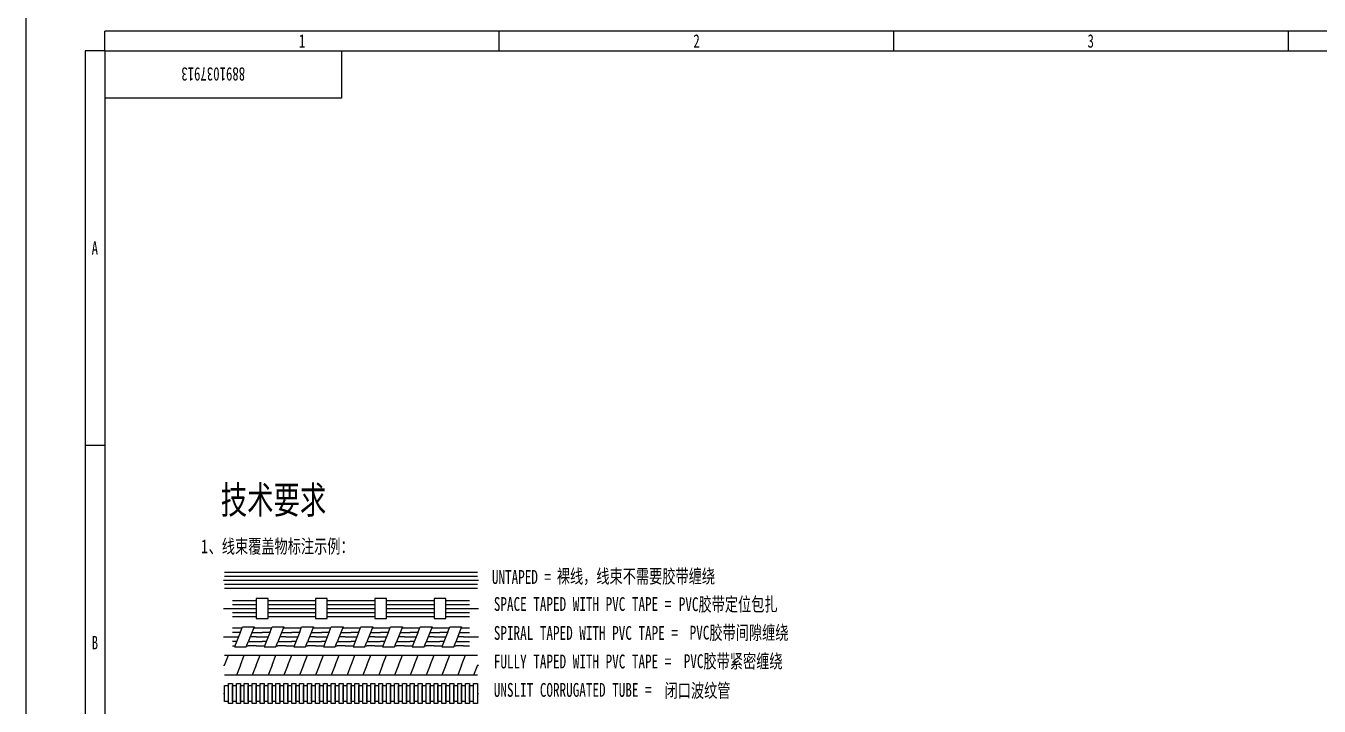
# Model space of a CAD drawing. Header units: inches. Extents: x 47316 to 59086, y 3141 to 11743.
# Drawn here: x 50247.9 to 50575.7, y 8887.4 to 9059.8 of the extents above; entities that cross this region are included whole.
import ezdxf

# ---------------------------------------------------------------- set-up
doc = ezdxf.new("R2010")
doc.units = ezdxf.units.IN
doc.header["$MEASUREMENT"] = 0
doc.layers.add('Drawing Frame', color=7, linetype='Continuous')
doc.styles.add('MtX_FangSong_GB2312', font='')
doc.styles.add('MtX_SimSun', font='')
doc.styles.get("Standard").update_dxf_attribs({"font": ''})
doc.styles.add('仿宋GB2312', font='仿宋_GB2312.ttf', dxfattribs={"height": 3.5})
doc.styles.get('MtX_FangSong_GB2312').set_extended_font_data('FangSong_GB2312')
doc.styles.get('MtX_SimSun').set_extended_font_data('SimSun')
doc.styles.get('Standard').set_extended_font_data('SimSun')

msp = doc.modelspace()

# ---------------------------------------------------------------- linework, layer by layer
at = {"color": 0, "lineweight": -2}
for p, q in [((50247.93, 9073.45), (50247.93, 8232.45)), ((50267.93, 9053.45), (50267.93, 9058.45)), ((56067.93, 9058.45), (50267.93, 9058.45)), ((50367.93, 9053.45), (50367.93, 9058.45)), ((50467.93, 9053.45), (50467.93, 9058.45)), ((50567.93, 9053.45), (50567.93, 9058.45)), ((50267.93, 9053.45), (50262.93, 9053.45)), ((50262.93, 9053.45), (50262.93, 8800.62)), ((50267.93, 9053.45), (50267.93, 9041.45)), ((50267.93, 9053.45), (56171.93, 9053.45)), ((50267.93, 9053.45), (50267.93, 8252.45)), ((50327.93, 9053.45), (50327.93, 9041.45)), ((50327.93, 9041.45), (50267.93, 9041.45)), ((50267.93, 8953.45), (50262.93, 8953.45)), ((50298.3, 8921.28), (50300.3, 8921.28)), ((50298.3, 8920.28), (50300.3, 8920.28)), ((50300.3, 8921.28), (50302.3, 8921.28)), ((50300.3, 8920.28), (50302.3, 8920.28)), ((50302.3, 8921.28), (50304.3, 8921.28)), ((50302.3, 8920.28), (50304.3, 8920.28)), ((50304.3, 8921.28), (50306.3, 8921.28)), ((50304.3, 8920.28), (50306.3, 8920.28)), ((50306.3, 8921.28), (50308.31, 8921.28)), ((50306.3, 8920.28), (50308.31, 8920.28)), ((50308.31, 8921.28), (50310.32, 8921.28)), ((50308.31, 8920.28), (50310.32, 8920.28)), ((50310.32, 8921.28), (50312.32, 8921.28)), ((50310.32, 8920.28), (50312.32, 8920.28)), ((50312.32, 8921.28), (50314.32, 8921.28)), ((50312.32, 8920.28), (50314.32, 8920.28)), ((50314.32, 8921.28), (50316.32, 8921.28)), ((50314.32, 8920.28), (50316.32, 8920.28)), ((50316.32, 8921.28), (50318.32, 8921.28)), ((50316.32, 8920.28), (50318.32, 8920.28)), ((50318.32, 8921.28), (50320.33, 8921.28)), ((50318.32, 8920.28), (50320.33, 8920.28)), ((50320.33, 8921.28), (50322.33, 8921.28)), ((50320.33, 8920.28), (50322.33, 8920.28)), ((50322.33, 8921.28), (50324.34, 8921.28)), ((50322.33, 8920.28), (50324.34, 8920.28)), ((50324.34, 8921.28), (50326.34, 8921.28)), ((50324.34, 8920.28), (50326.34, 8920.28)), ((50326.34, 8921.28), (50328.34, 8921.28)), ((50326.34, 8920.28), (50328.34, 8920.28)), ((50328.34, 8921.28), (50330.35, 8921.28)), ((50328.34, 8920.28), (50330.35, 8920.28)), ((50330.35, 8921.28), (50332.35, 8921.28)), ((50330.35, 8920.28), (50332.35, 8920.28)), ((50332.35, 8921.28), (50334.35, 8921.28)), ((50332.35, 8920.28), (50334.35, 8920.28)), ((50334.35, 8921.28), (50336.36, 8921.28)), ((50334.35, 8920.28), (50336.36, 8920.28)), ((50336.36, 8921.28), (50338.36, 8921.28)), ((50336.36, 8920.28), (50338.36, 8920.28)), ((50338.36, 8921.28), (50340.36, 8921.28)), ((50338.36, 8920.28), (50340.36, 8920.28)), ((50340.36, 8921.28), (50342.37, 8921.28)), ((50340.36, 8920.28), (50342.37, 8920.28)), ((50342.37, 8921.28), (50344.37, 8921.28)), ((50342.37, 8920.28), (50344.37, 8920.28)), ((50344.37, 8921.28), (50346.37, 8921.28)), ((50344.37, 8920.28), (50346.37, 8920.28)), ((50346.37, 8921.28), (50348.38, 8921.28)), ((50346.37, 8920.28), (50348.38, 8920.28)), ((50348.38, 8921.28), (50350.38, 8921.28)), ((50348.38, 8920.28), (50350.38, 8920.28)), ((50350.38, 8921.28), (50352.39, 8921.28)), ((50350.38, 8920.28), (50352.39, 8920.28)), ((50352.39, 8921.28), (50354.39, 8921.28)), ((50352.39, 8920.28), (50354.39, 8920.28)), ((50354.39, 8921.28), (50356.39, 8921.28)), ((50354.39, 8920.28), (50356.39, 8920.28)), ((50356.39, 8921.28), (50358.39, 8921.28)), ((50356.39, 8920.28), (50358.39, 8920.28)), ((50358.39, 8921.28), (50360.4, 8921.28)), ((50358.39, 8920.28), (50360.4, 8920.28)), ((50360.4, 8921.28), (50362.4, 8921.28)), ((50360.4, 8920.28), (50362.4, 8920.28)), ((50298.05, 8919.28), (50298.3, 8919.28)), ((50298.3, 8919.28), (50300.3, 8919.28)), ((50298.3, 8918.28), (50300.3, 8918.28)), ((50298.3, 8917.28), (50300.3, 8917.28)), ((50300.3, 8919.28), (50302.3, 8919.28)), ((50300.3, 8918.28), (50302.3, 8918.28)), ((50300.3, 8917.28), (50302.3, 8917.28)), ((50302.3, 8919.28), (50304.3, 8919.28)), ((50302.3, 8918.28), (50304.3, 8918.28)), ((50302.3, 8917.28), (50304.3, 8917.28)), ((50304.3, 8919.28), (50306.3, 8919.28)), ((50304.3, 8918.28), (50306.3, 8918.28)), ((50304.3, 8917.28), (50306.3, 8917.28)), ((50306.3, 8919.28), (50308.31, 8919.28)), ((50306.3, 8918.28), (50308.31, 8918.28)), ((50306.3, 8917.28), (50308.31, 8917.28)), ((50308.31, 8919.28), (50310.32, 8919.28)), ((50308.31, 8918.28), (50310.32, 8918.28)), ((50308.31, 8917.28), (50310.32, 8917.28)), ((50310.32, 8919.28), (50312.32, 8919.28)), ((50310.32, 8918.28), (50312.32, 8918.28)), ((50310.32, 8917.28), (50312.32, 8917.28)), ((50312.32, 8919.28), (50314.32, 8919.28)), ((50312.32, 8918.28), (50314.32, 8918.28)), ((50312.32, 8917.28), (50314.32, 8917.28)), ((50314.32, 8919.28), (50316.32, 8919.28)), ((50314.32, 8918.28), (50316.32, 8918.28)), ((50314.32, 8917.28), (50316.32, 8917.28)), ((50316.32, 8919.28), (50318.32, 8919.28)), ((50316.32, 8918.28), (50318.32, 8918.28)), ((50316.32, 8917.28), (50318.32, 8917.28)), ((50318.32, 8919.28), (50320.33, 8919.28)), ((50318.32, 8918.28), (50320.33, 8918.28)), ((50318.32, 8917.28), (50320.33, 8917.28)), ((50320.33, 8919.28), (50322.33, 8919.28)), ((50320.33, 8918.28), (50322.33, 8918.28)), ((50320.33, 8917.28), (50322.33, 8917.28)), ((50322.33, 8919.28), (50324.34, 8919.28)), ((50322.33, 8918.28), (50324.34, 8918.28)), ((50322.33, 8917.28), (50324.34, 8917.28)), ((50324.34, 8919.28), (50326.34, 8919.28)), ((50324.34, 8918.28), (50326.34, 8918.28)), ((50324.34, 8917.28), (50326.34, 8917.28)), ((50326.34, 8919.28), (50328.34, 8919.28)), ((50326.34, 8918.28), (50328.34, 8918.28)), ((50326.34, 8917.28), (50328.34, 8917.28)), ((50328.34, 8919.28), (50330.35, 8919.28)), ((50328.34, 8918.28), (50330.35, 8918.28)), ((50328.34, 8917.28), (50330.35, 8917.28)), ((50330.35, 8919.28), (50332.35, 8919.28)), ((50330.35, 8918.28), (50332.35, 8918.28)), ((50330.35, 8917.28), (50332.35, 8917.28)), ((50332.35, 8919.28), (50334.35, 8919.28)), ((50332.35, 8918.28), (50334.35, 8918.28)), ((50332.35, 8917.28), (50334.35, 8917.28)), ((50334.35, 8919.28), (50336.36, 8919.28)), ((50334.35, 8918.28), (50336.36, 8918.28)), ((50334.35, 8917.28), (50336.36, 8917.28)), ((50336.36, 8919.28), (50338.36, 8919.28)), ((50336.36, 8918.28), (50338.36, 8918.28)), ((50336.36, 8917.28), (50338.36, 8917.28)), ((50338.36, 8919.28), (50340.36, 8919.28)), ((50338.36, 8918.28), (50340.36, 8918.28)), ((50338.36, 8917.28), (50340.36, 8917.28)), ((50340.36, 8919.28), (50342.37, 8919.28)), ((50340.36, 8918.28), (50342.37, 8918.28)), ((50340.36, 8917.28), (50342.37, 8917.28)), ((50342.37, 8919.28), (50344.37, 8919.28)), ((50342.37, 8918.28), (50344.37, 8918.28)), ((50342.37, 8917.28), (50344.37, 8917.28)), ((50344.37, 8919.28), (50346.37, 8919.28)), ((50344.37, 8918.28), (50346.37, 8918.28)), ((50344.37, 8917.28), (50346.37, 8917.28)), ((50346.37, 8919.28), (50348.38, 8919.28)), ((50346.37, 8918.28), (50348.38, 8918.28)), ((50346.37, 8917.28), (50348.38, 8917.28)), ((50348.38, 8919.28), (50350.38, 8919.28)), ((50348.38, 8918.28), (50350.38, 8918.28)), ((50348.38, 8917.28), (50350.38, 8917.28)), ((50350.38, 8919.28), (50352.39, 8919.28)), ((50350.38, 8918.28), (50352.39, 8918.28)), ((50350.38, 8917.28), (50352.39, 8917.28)), ((50352.39, 8919.28), (50354.39, 8919.28)), ((50352.39, 8918.28), (50354.39, 8918.28)), ((50352.39, 8917.28), (50354.39, 8917.28)), ((50354.39, 8919.28), (50356.39, 8919.28)), ((50354.39, 8918.28), (50356.39, 8918.28)), ((50354.39, 8917.28), (50356.39, 8917.28)), ((50356.39, 8919.28), (50358.39, 8919.28)), ((50356.39, 8918.28), (50358.39, 8918.28)), ((50356.39, 8917.28), (50358.39, 8917.28)), ((50358.39, 8919.28), (50360.4, 8919.28)), ((50358.39, 8918.28), (50360.4, 8918.28)), ((50358.39, 8917.28), (50360.4, 8917.28)), ((50360.4, 8919.28), (50362.4, 8919.28)), ((50360.4, 8918.28), (50362.4, 8918.28)), ((50360.4, 8917.28), (50362.4, 8917.28)), ((50362.4, 8919.28), (50362.64, 8919.28)), ((50300.3, 8914.1), (50302.31, 8914.1)), ((50300.3, 8913.1), (50302.31, 8913.1)), ((50302.31, 8914.1), (50304.31, 8914.1)), ((50302.31, 8913.1), (50304.31, 8913.1)), ((50304.31, 8914.1), (50306.31, 8914.1)), ((50304.31, 8913.1), (50306.31, 8913.1)), ((50307.81, 8914.61), (50306.31, 8914.61)), ((50306.31, 8914.61), (50306.31, 8909.59)), ((50309.31, 8914.61), (50307.81, 8914.61)), ((50309.31, 8909.59), (50309.31, 8914.61)), ((50309.31, 8914.1), (50311.32, 8914.1)), ((50309.31, 8913.1), (50311.32, 8913.1)), ((50311.32, 8914.1), (50313.32, 8914.1)), ((50311.32, 8913.1), (50313.32, 8913.1)), ((50313.32, 8914.1), (50315.32, 8914.1)), ((50313.32, 8913.1), (50315.32, 8913.1)), ((50315.32, 8914.1), (50317.33, 8914.1)), ((50315.32, 8913.1), (50317.33, 8913.1)), ((50317.33, 8914.1), (50319.33, 8914.1)), ((50317.33, 8913.1), (50319.33, 8913.1)), ((50319.33, 8914.1), (50321.33, 8914.1)), ((50319.33, 8913.1), (50321.33, 8913.1)), ((50322.84, 8914.61), (50321.33, 8914.61)), ((50321.33, 8914.61), (50321.33, 8909.59)), ((50324.34, 8914.61), (50322.84, 8914.61)), ((50324.34, 8909.59), (50324.34, 8914.61)), ((50324.34, 8914.1), (50326.34, 8914.1)), ((50324.34, 8913.1), (50326.34, 8913.1)), ((50326.34, 8914.1), (50328.34, 8914.1)), ((50326.34, 8913.1), (50328.34, 8913.1)), ((50328.34, 8914.1), (50330.35, 8914.1)), ((50328.34, 8913.1), (50330.35, 8913.1)), ((50330.35, 8914.1), (50332.35, 8914.1)), ((50330.35, 8913.1), (50332.35, 8913.1)), ((50332.35, 8914.1), (50334.35, 8914.1)), ((50332.35, 8913.1), (50334.35, 8913.1)), ((50334.35, 8914.1), (50336.36, 8914.1)), ((50334.35, 8913.1), (50336.36, 8913.1)), ((50337.86, 8914.61), (50336.36, 8914.61)), ((50336.36, 8914.61), (50336.36, 8909.59)), ((50339.36, 8914.61), (50337.86, 8914.61)), ((50339.36, 8909.59), (50339.36, 8914.61)), ((50339.36, 8914.1), (50341.36, 8914.1)), ((50339.36, 8913.1), (50341.36, 8913.1)), ((50341.36, 8914.1), (50343.36, 8914.1)), ((50341.36, 8913.1), (50343.36, 8913.1)), ((50343.36, 8914.1), (50345.37, 8914.1)), ((50343.36, 8913.1), (50345.37, 8913.1)), ((50345.37, 8914.1), (50347.37, 8914.1)), ((50345.37, 8913.1), (50347.37, 8913.1)), ((50347.37, 8914.1), (50349.38, 8914.1)), ((50347.37, 8913.1), (50349.38, 8913.1)), ((50349.38, 8914.1), (50351.38, 8914.1)), ((50349.38, 8913.1), (50351.38, 8913.1)), ((50352.88, 8914.61), (50351.38, 8914.61)), ((50351.38, 8914.61), (50351.38, 8909.59)), ((50354.38, 8914.61), (50352.88, 8914.61)), ((50354.38, 8909.59), (50354.38, 8914.61)), ((50354.38, 8914.1), (50356.38, 8914.1)), ((50354.38, 8913.1), (50356.38, 8913.1)), ((50356.38, 8914.1), (50358.39, 8914.1)), ((50356.38, 8913.1), (50358.39, 8913.1)), ((50358.39, 8914.1), (50360.4, 8914.1)), ((50358.39, 8913.1), (50360.4, 8913.1)), ((50298.05, 8912.1), (50300.3, 8912.1)), ((50300.3, 8912.1), (50302.31, 8912.1)), ((50300.3, 8911.1), (50302.31, 8911.1)), ((50300.3, 8910.1), (50302.31, 8910.1)), ((50302.31, 8912.1), (50304.31, 8912.1)), ((50302.31, 8911.1), (50304.31, 8911.1)), ((50302.31, 8910.1), (50304.31, 8910.1)), ((50304.31, 8912.1), (50306.31, 8912.1)), ((50304.31, 8911.1), (50306.31, 8911.1)), ((50304.31, 8910.1), (50306.31, 8910.1)), ((50309.31, 8912.1), (50311.32, 8912.1)), ((50309.31, 8911.1), (50311.32, 8911.1)), ((50309.31, 8910.1), (50311.32, 8910.1)), ((50311.32, 8912.1), (50313.32, 8912.1)), ((50311.32, 8911.1), (50313.32, 8911.1)), ((50311.32, 8910.1), (50313.32, 8910.1)), ((50313.32, 8912.1), (50315.32, 8912.1)), ((50313.32, 8911.1), (50315.32, 8911.1)), ((50313.32, 8910.1), (50315.32, 8910.1)), ((50315.32, 8912.1), (50317.33, 8912.1)), ((50315.32, 8911.1), (50317.33, 8911.1)), ((50315.32, 8910.1), (50317.33, 8910.1)), ((50317.33, 8912.1), (50319.33, 8912.1)), ((50317.33, 8911.1), (50319.33, 8911.1)), ((50317.33, 8910.1), (50319.33, 8910.1)), ((50319.33, 8912.1), (50321.33, 8912.1)), ((50319.33, 8911.1), (50321.33, 8911.1)), ((50319.33, 8910.1), (50321.33, 8910.1)), ((50324.34, 8912.1), (50326.34, 8912.1)), ((50324.34, 8911.1), (50326.34, 8911.1)), ((50324.34, 8910.1), (50326.34, 8910.1)), ((50326.34, 8912.1), (50328.34, 8912.1)), ((50326.34, 8911.1), (50328.34, 8911.1)), ((50326.34, 8910.1), (50328.34, 8910.1)), ((50328.34, 8912.1), (50330.35, 8912.1)), ((50328.34, 8911.1), (50330.35, 8911.1)), ((50328.34, 8910.1), (50330.35, 8910.1)), ((50330.35, 8912.1), (50332.35, 8912.1)), ((50330.35, 8911.1), (50332.35, 8911.1)), ((50330.35, 8910.1), (50332.35, 8910.1)), ((50332.35, 8912.1), (50334.35, 8912.1)), ((50332.35, 8911.1), (50334.35, 8911.1)), ((50332.35, 8910.1), (50334.35, 8910.1)), ((50334.35, 8912.1), (50336.36, 8912.1)), ((50334.35, 8911.1), (50336.36, 8911.1)), ((50334.35, 8910.1), (50336.36, 8910.1)), ((50339.36, 8912.1), (50341.36, 8912.1)), ((50339.36, 8911.1), (50341.36, 8911.1)), ((50339.36, 8910.1), (50341.36, 8910.1)), ((50341.36, 8912.1), (50343.36, 8912.1)), ((50341.36, 8911.1), (50343.36, 8911.1)), ((50341.36, 8910.1), (50343.36, 8910.1)), ((50343.36, 8912.1), (50345.37, 8912.1)), ((50343.36, 8911.1), (50345.37, 8911.1)), ((50343.36, 8910.1), (50345.37, 8910.1)), ((50345.37, 8912.1), (50347.37, 8912.1)), ((50345.37, 8911.1), (50347.37, 8911.1)), ((50345.37, 8910.1), (50347.37, 8910.1)), ((50347.37, 8912.1), (50349.38, 8912.1)), ((50347.37, 8911.1), (50349.38, 8911.1)), ((50347.37, 8910.1), (50349.38, 8910.1)), ((50349.38, 8912.1), (50351.38, 8912.1)), ((50349.38, 8911.1), (50351.38, 8911.1)), ((50349.38, 8910.1), (50351.38, 8910.1)), ((50354.38, 8912.1), (50356.38, 8912.1)), ((50354.38, 8911.1), (50356.38, 8911.1)), ((50354.38, 8910.1), (50356.38, 8910.1)), ((50356.38, 8912.1), (50358.39, 8912.1)), ((50356.38, 8911.1), (50358.39, 8911.1)), ((50356.38, 8910.1), (50358.39, 8910.1)), ((50358.39, 8912.1), (50360.4, 8912.1)), ((50358.39, 8911.1), (50360.4, 8911.1)), ((50358.39, 8910.1), (50360.4, 8910.1)), ((50360.4, 8912.1), (50362.64, 8912.1)), ((50300.3, 8907.18), (50302.3, 8907.18)), ((50302.3, 8906.18), (50302.8, 8907.43)), ((50302.3, 8907.18), (50302.71, 8907.18)), ((50302.8, 8907.43), (50304.31, 8907.43)), ((50304.31, 8907.43), (50305.81, 8907.43)), ((50305.81, 8907.43), (50304.31, 8903.68)), ((50305.71, 8907.18), (50306.31, 8907.18)), ((50306.31, 8909.59), (50307.81, 8909.59)), ((50306.31, 8907.18), (50307.81, 8907.18)), ((50307.81, 8909.59), (50309.31, 8909.59)), ((50307.81, 8907.18), (50309.82, 8907.18)), ((50309.82, 8906.18), (50310.32, 8907.43)), ((50309.82, 8907.18), (50310.22, 8907.18)), ((50310.32, 8907.43), (50311.82, 8907.43)), ((50311.82, 8907.43), (50313.32, 8907.43)), ((50313.32, 8907.43), (50311.82, 8903.68)), ((50313.22, 8907.18), (50313.82, 8907.18)), ((50313.82, 8907.18), (50315.32, 8907.18)), ((50315.32, 8907.18), (50317.33, 8907.18)), ((50317.33, 8906.18), (50317.83, 8907.43)), ((50317.33, 8907.18), (50317.73, 8907.18)), ((50317.83, 8907.43), (50319.33, 8907.43)), ((50319.33, 8907.43), (50320.83, 8907.43)), ((50320.83, 8907.43), (50319.33, 8903.68)), ((50320.73, 8907.18), (50321.33, 8907.18)), ((50321.33, 8909.59), (50322.84, 8909.59)), ((50321.33, 8907.18), (50322.83, 8907.18)), ((50322.84, 8909.59), (50324.34, 8909.59)), ((50322.84, 8907.18), (50324.84, 8907.18)), ((50324.84, 8906.18), (50325.34, 8907.43)), ((50324.84, 8907.18), (50325.24, 8907.18)), ((50325.34, 8907.43), (50326.84, 8907.43)), ((50326.84, 8907.43), (50328.34, 8907.43)), ((50328.34, 8907.43), (50326.84, 8903.68)), ((50328.24, 8907.18), (50328.84, 8907.18)), ((50328.84, 8907.18), (50330.35, 8907.18)), ((50330.35, 8907.18), (50332.35, 8907.18)), ((50332.35, 8906.18), (50332.85, 8907.43)), ((50332.35, 8907.18), (50332.75, 8907.18)), ((50332.85, 8907.43), (50334.35, 8907.43)), ((50334.35, 8907.43), (50335.85, 8907.43)), ((50335.85, 8907.43), (50334.35, 8903.68)), ((50335.75, 8907.18), (50336.36, 8907.18)), ((50336.36, 8909.59), (50337.86, 8909.59)), ((50336.36, 8907.18), (50337.86, 8907.18)), ((50337.86, 8909.59), (50339.36, 8909.59)), ((50337.86, 8907.18), (50339.86, 8907.18)), ((50339.86, 8906.18), (50340.36, 8907.43)), ((50339.86, 8907.18), (50340.26, 8907.18)), ((50340.36, 8907.43), (50341.87, 8907.43)), ((50341.87, 8907.43), (50343.37, 8907.43)), ((50343.37, 8907.43), (50341.87, 8903.68)), ((50343.26, 8907.18), (50343.87, 8907.18)), ((50343.87, 8907.18), (50345.37, 8907.18)), ((50345.37, 8907.18), (50347.37, 8907.18)), ((50347.37, 8906.18), (50347.87, 8907.43)), ((50347.37, 8907.18), (50347.77, 8907.18)), ((50347.87, 8907.43), (50349.38, 8907.43)), ((50349.38, 8907.43), (50350.88, 8907.43)), ((50350.88, 8907.43), (50349.38, 8903.68)), ((50350.77, 8907.18), (50351.38, 8907.18)), ((50351.38, 8909.59), (50352.88, 8909.59)), ((50351.38, 8907.18), (50352.88, 8907.18)), ((50352.88, 8909.59), (50354.38, 8909.59)), ((50352.88, 8907.18), (50354.89, 8907.18)), ((50354.89, 8906.18), (50355.38, 8907.43)), ((50354.89, 8907.18), (50355.28, 8907.18)), ((50355.38, 8907.43), (50356.89, 8907.43)), ((50356.89, 8907.43), (50358.39, 8907.43)), ((50358.39, 8907.43), (50356.89, 8903.68)), ((50358.3, 8907.18), (50358.89, 8907.18)), ((50358.89, 8907.18), (50360.4, 8907.18)), ((50298.05, 8904.92), (50300.3, 8904.92)), ((50302.25, 8906.07), (50300.3, 8906.07)), ((50300.3, 8904.92), (50301.8, 8904.92)), ((50301.35, 8903.77), (50300.3, 8903.77)), ((50302.3, 8906.18), (50300.8, 8902.43)), ((50303.8, 8902.43), (50304.31, 8903.68)), ((50304.36, 8903.77), (50306.31, 8903.77)), ((50306.31, 8904.92), (50304.81, 8904.92)), ((50305.26, 8906.07), (50306.31, 8906.07)), ((50306.31, 8906.07), (50307.81, 8906.07)), ((50306.31, 8904.92), (50307.81, 8904.92)), ((50306.31, 8903.77), (50307.81, 8903.77)), ((50309.76, 8906.07), (50307.81, 8906.07)), ((50307.81, 8904.92), (50309.31, 8904.92)), ((50308.86, 8903.77), (50307.81, 8903.77)), ((50309.82, 8906.18), (50308.31, 8902.43)), ((50311.32, 8902.43), (50311.82, 8903.68)), ((50311.87, 8903.77), (50313.82, 8903.77)), ((50313.82, 8904.92), (50312.32, 8904.92)), ((50312.77, 8906.07), (50313.82, 8906.07)), ((50313.82, 8906.07), (50315.32, 8906.07)), ((50313.82, 8904.92), (50315.32, 8904.92)), ((50313.82, 8903.77), (50315.32, 8903.77)), ((50317.28, 8906.07), (50315.32, 8906.07)), ((50315.32, 8904.92), (50316.83, 8904.92)), ((50316.38, 8903.77), (50315.32, 8903.77)), ((50317.33, 8906.18), (50315.82, 8902.43)), ((50318.83, 8902.43), (50319.33, 8903.68)), ((50319.38, 8903.77), (50321.33, 8903.77)), ((50321.33, 8904.92), (50319.83, 8904.92)), ((50320.28, 8906.07), (50321.33, 8906.07)), ((50321.33, 8906.07), (50322.83, 8906.07)), ((50321.33, 8904.92), (50322.83, 8904.92)), ((50321.33, 8903.77), (50322.83, 8903.77)), ((50322.83, 8904.92), (50322.84, 8904.92)), ((50324.79, 8906.07), (50322.84, 8906.07)), ((50322.84, 8904.92), (50324.34, 8904.92)), ((50323.89, 8903.77), (50322.84, 8903.77)), ((50324.84, 8906.18), (50323.34, 8902.43)), ((50326.34, 8902.43), (50326.84, 8903.68)), ((50326.89, 8903.77), (50328.84, 8903.77)), ((50328.84, 8904.92), (50327.34, 8904.92)), ((50327.79, 8906.07), (50328.84, 8906.07)), ((50328.84, 8906.07), (50330.35, 8906.07)), ((50328.84, 8904.92), (50330.35, 8904.92)), ((50328.84, 8903.77), (50330.35, 8903.77)), ((50332.3, 8906.07), (50330.35, 8906.07)), ((50330.35, 8904.92), (50331.85, 8904.92)), ((50331.4, 8903.77), (50330.35, 8903.77)), ((50332.35, 8906.18), (50330.85, 8902.43)), ((50333.85, 8902.43), (50334.35, 8903.68)), ((50334.4, 8903.77), (50336.36, 8903.77)), ((50336.36, 8904.92), (50334.85, 8904.92)), ((50335.31, 8906.07), (50336.36, 8906.07)), ((50336.36, 8906.07), (50337.86, 8906.07)), ((50336.36, 8904.92), (50337.86, 8904.92)), ((50336.36, 8903.77), (50337.86, 8903.77)), ((50339.81, 8906.07), (50337.86, 8906.07)), ((50337.86, 8904.92), (50339.36, 8904.92)), ((50338.91, 8903.77), (50337.86, 8903.77)), ((50339.86, 8906.18), (50338.36, 8902.43)), ((50341.36, 8902.43), (50341.87, 8903.68)), ((50341.91, 8903.77), (50343.87, 8903.77)), ((50343.87, 8904.92), (50342.36, 8904.92)), ((50342.82, 8906.07), (50343.87, 8906.07)), ((50343.87, 8906.07), (50345.37, 8906.07)), ((50343.87, 8904.92), (50345.37, 8904.92)), ((50343.87, 8903.77), (50345.37, 8903.77)), ((50347.33, 8906.07), (50345.37, 8906.07)), ((50345.37, 8904.92), (50346.87, 8904.92)), ((50346.42, 8903.77), (50345.37, 8903.77)), ((50347.37, 8906.18), (50345.87, 8902.43)), ((50348.87, 8902.43), (50349.38, 8903.68)), ((50349.43, 8903.77), (50351.38, 8903.77)), ((50351.38, 8904.92), (50349.88, 8904.92)), ((50350.33, 8906.07), (50351.38, 8906.07)), ((50351.38, 8906.07), (50352.88, 8906.07)), ((50351.38, 8904.92), (50352.88, 8904.92)), ((50351.38, 8903.77), (50352.88, 8903.77)), ((50354.84, 8906.07), (50352.88, 8906.07)), ((50352.88, 8904.92), (50354.38, 8904.92)), ((50353.93, 8903.77), (50352.88, 8903.77)), ((50354.89, 8906.18), (50353.38, 8902.43)), ((50356.39, 8902.43), (50356.89, 8903.68)), ((50356.94, 8903.77), (50358.89, 8903.77)), ((50358.89, 8904.92), (50357.39, 8904.92)), ((50357.84, 8906.07), (50358.89, 8906.07)), ((50358.89, 8906.07), (50360.4, 8906.07)), ((50358.89, 8904.92), (50360.4, 8904.92)), ((50358.89, 8903.77), (50360.4, 8903.77)), ((50360.4, 8904.92), (50362.64, 8904.92)), ((50298.3, 8897.75), (50299.3, 8900.25)), ((50298.3, 8900.25), (50300.3, 8900.25)), ((50300.3, 8902.68), (50300.9, 8902.68)), ((50300.3, 8900.25), (50302.3, 8900.25)), ((50300.8, 8902.43), (50302.3, 8902.43)), ((50302.3, 8902.43), (50303.8, 8902.43)), ((50302.3, 8897.75), (50303.3, 8900.25)), ((50302.3, 8900.25), (50304.3, 8900.25)), ((50303.9, 8902.68), (50304.31, 8902.68)), ((50304.3, 8900.25), (50306.3, 8900.25)), ((50306.31, 8902.68), (50304.31, 8902.68)), ((50306.3, 8897.75), (50307.3, 8900.25)), ((50306.3, 8900.25), (50308.31, 8900.25)), ((50306.31, 8902.68), (50307.81, 8902.68)), ((50307.81, 8902.68), (50308.41, 8902.68)), ((50308.31, 8902.43), (50309.82, 8902.43)), ((50308.31, 8900.25), (50310.32, 8900.25)), ((50309.82, 8902.43), (50311.32, 8902.43)), ((50310.32, 8897.75), (50311.32, 8900.25)), ((50310.32, 8900.25), (50312.32, 8900.25)), ((50311.41, 8902.68), (50311.82, 8902.68)), ((50313.82, 8902.68), (50311.82, 8902.68)), ((50312.32, 8900.25), (50314.32, 8900.25)), ((50313.82, 8902.68), (50315.32, 8902.68)), ((50314.32, 8897.75), (50315.32, 8900.25)), ((50314.32, 8900.25), (50316.32, 8900.25)), ((50315.32, 8902.68), (50315.92, 8902.68)), ((50315.82, 8902.43), (50317.33, 8902.43)), ((50316.32, 8900.25), (50318.32, 8900.25)), ((50317.33, 8902.43), (50318.83, 8902.43)), ((50318.32, 8897.75), (50319.33, 8900.25)), ((50318.32, 8900.25), (50320.33, 8900.25)), ((50318.93, 8902.68), (50319.33, 8902.68)), ((50321.33, 8902.68), (50319.33, 8902.68)), ((50320.33, 8900.25), (50322.33, 8900.25)), ((50321.33, 8902.68), (50322.83, 8902.68)), ((50322.33, 8897.75), (50323.34, 8900.25)), ((50322.33, 8900.25), (50324.34, 8900.25)), ((50322.84, 8902.68), (50323.43, 8902.68)), ((50323.34, 8902.43), (50324.84, 8902.43)), ((50324.34, 8900.25), (50326.34, 8900.25)), ((50324.84, 8902.43), (50326.34, 8902.43)), ((50326.34, 8897.75), (50327.34, 8900.25)), ((50326.34, 8900.25), (50328.34, 8900.25)), ((50326.44, 8902.68), (50326.84, 8902.68)), ((50328.84, 8902.68), (50326.84, 8902.68)), ((50328.34, 8900.25), (50330.34, 8900.25)), ((50328.84, 8902.68), (50330.35, 8902.68)), ((50330.35, 8902.68), (50330.95, 8902.68)), ((50330.35, 8897.75), (50331.35, 8900.25)), ((50330.35, 8900.25), (50332.35, 8900.25)), ((50330.85, 8902.43), (50332.35, 8902.43)), ((50332.35, 8902.43), (50333.85, 8902.43)), ((50332.35, 8900.25), (50334.35, 8900.25)), ((50333.95, 8902.68), (50334.35, 8902.68)), ((50336.36, 8902.68), (50334.35, 8902.68)), ((50334.35, 8897.75), (50335.36, 8900.25)), ((50334.35, 8900.25), (50336.36, 8900.25)), ((50336.36, 8902.68), (50337.86, 8902.68)), ((50336.36, 8900.25), (50338.36, 8900.25)), ((50337.86, 8902.68), (50338.46, 8902.68)), ((50338.36, 8902.43), (50339.86, 8902.43)), ((50338.36, 8897.75), (50339.36, 8900.25)), ((50338.36, 8900.25), (50340.36, 8900.25)), ((50339.86, 8902.43), (50341.36, 8902.43)), ((50340.36, 8900.25), (50342.37, 8900.25)), ((50341.46, 8902.68), (50341.87, 8902.68)), ((50343.87, 8902.68), (50341.87, 8902.68)), ((50342.37, 8897.75), (50343.37, 8900.25)), ((50342.37, 8900.25), (50344.37, 8900.25)), ((50343.87, 8902.68), (50345.37, 8902.68)), ((50344.37, 8900.25), (50346.37, 8900.25)), ((50345.37, 8902.68), (50345.97, 8902.68)), ((50345.87, 8902.43), (50347.37, 8902.43)), ((50346.37, 8897.75), (50347.37, 8900.25)), ((50346.37, 8900.25), (50348.38, 8900.25)), ((50347.37, 8902.43), (50348.87, 8902.43)), ((50348.38, 8900.25), (50350.38, 8900.25)), ((50348.98, 8902.68), (50349.38, 8902.68)), ((50351.38, 8902.68), (50349.38, 8902.68)), ((50350.38, 8897.75), (50351.38, 8900.25)), ((50350.38, 8900.25), (50352.39, 8900.25)), ((50351.38, 8902.68), (50352.88, 8902.68)), ((50352.39, 8900.25), (50354.39, 8900.25)), ((50352.88, 8902.68), (50353.48, 8902.68)), ((50353.38, 8902.43), (50354.89, 8902.43)), ((50354.39, 8897.75), (50355.39, 8900.25)), ((50354.39, 8900.25), (50356.39, 8900.25)), ((50354.89, 8902.43), (50356.39, 8902.43)), ((50356.39, 8900.25), (50358.39, 8900.25)), ((50356.49, 8902.68), (50356.89, 8902.68)), ((50358.89, 8902.68), (50356.89, 8902.68)), ((50358.39, 8897.75), (50359.39, 8900.25)), ((50358.39, 8900.25), (50360.4, 8900.25)), ((50358.89, 8902.68), (50360.4, 8902.68)), ((50360.4, 8900.25), (50362.4, 8900.25)), ((50298.05, 8897.75), (50298.3, 8897.75)), ((50302.3, 8897.75), (50301.3, 8895.25)), ((50306.3, 8897.75), (50305.3, 8895.25)), ((50310.32, 8897.75), (50309.31, 8895.25)), ((50314.32, 8897.75), (50313.32, 8895.25)), ((50318.32, 8897.75), (50317.32, 8895.25)), ((50322.33, 8897.75), (50321.33, 8895.25)), ((50326.34, 8897.75), (50325.34, 8895.25)), ((50330.34, 8897.75), (50329.34, 8895.25)), ((50334.35, 8897.75), (50333.35, 8895.25)), ((50338.36, 8897.75), (50337.36, 8895.25)), ((50342.37, 8897.75), (50341.37, 8895.25)), ((50346.37, 8897.75), (50345.37, 8895.25)), ((50350.38, 8897.75), (50349.38, 8895.25)), ((50354.39, 8897.75), (50353.39, 8895.25)), ((50358.39, 8897.75), (50357.39, 8895.25)), ((50362.4, 8897.75), (50361.4, 8895.25)), ((50362.4, 8897.75), (50362.64, 8897.75)), ((50300.3, 8895.25), (50298.3, 8895.25)), ((50302.3, 8895.25), (50300.3, 8895.25)), ((50304.3, 8895.25), (50302.3, 8895.25)), ((50306.3, 8895.25), (50304.3, 8895.25)), ((50308.31, 8895.25), (50306.3, 8895.25)), ((50310.32, 8895.25), (50308.31, 8895.25)), ((50312.32, 8895.25), (50310.32, 8895.25)), ((50314.32, 8895.25), (50312.32, 8895.25)), ((50316.32, 8895.25), (50314.32, 8895.25)), ((50318.32, 8895.25), (50316.32, 8895.25)), ((50320.33, 8895.25), (50318.32, 8895.25)), ((50322.33, 8895.25), (50320.33, 8895.25)), ((50324.34, 8895.25), (50322.33, 8895.25)), ((50326.34, 8895.25), (50324.34, 8895.25)), ((50328.34, 8895.25), (50326.34, 8895.25)), ((50330.34, 8895.25), (50328.34, 8895.25)), ((50332.35, 8895.25), (50330.35, 8895.25)), ((50334.35, 8895.25), (50332.35, 8895.25)), ((50336.36, 8895.25), (50334.35, 8895.25)), ((50338.36, 8895.25), (50336.36, 8895.25)), ((50340.36, 8895.25), (50338.36, 8895.25)), ((50342.37, 8895.25), (50340.36, 8895.25)), ((50344.37, 8895.25), (50342.37, 8895.25)), ((50346.37, 8895.25), (50344.37, 8895.25)), ((50348.38, 8895.25), (50346.37, 8895.25)), ((50350.38, 8895.25), (50348.38, 8895.25)), ((50352.39, 8895.25), (50350.38, 8895.25)), ((50354.39, 8895.25), (50352.39, 8895.25)), ((50356.39, 8895.25), (50354.39, 8895.25)), ((50358.39, 8895.25), (50356.39, 8895.25)), ((50360.4, 8895.25), (50358.39, 8895.25)), ((50362.4, 8895.25), (50360.4, 8895.25)), ((50298.05, 8890.57), (50298.3, 8890.57)), ((50298.3, 8888.57), (50298.3, 8892.58)), ((50298.3, 8892.58), (50299.3, 8892.58)), ((50299.3, 8893.08), (50300.3, 8893.08)), ((50299.3, 8888.07), (50299.3, 8893.08)), ((50300.3, 8893.08), (50300.3, 8888.07)), ((50300.3, 8888.57), (50300.3, 8892.58)), ((50300.3, 8892.58), (50301.3, 8892.58)), ((50301.3, 8893.08), (50302.3, 8893.08)), ((50301.3, 8888.07), (50301.3, 8893.08)), ((50302.3, 8893.08), (50302.3, 8888.07)), ((50302.3, 8888.57), (50302.3, 8892.58)), ((50302.3, 8892.58), (50303.3, 8892.58)), ((50303.3, 8893.08), (50304.3, 8893.08)), ((50303.3, 8888.07), (50303.3, 8893.08)), ((50304.3, 8893.08), (50304.3, 8888.07)), ((50304.3, 8888.57), (50304.3, 8892.58)), ((50304.3, 8892.58), (50305.3, 8892.58)), ((50305.3, 8893.08), (50306.3, 8893.08)), ((50305.3, 8888.07), (50305.3, 8893.08)), ((50306.3, 8893.08), (50306.3, 8888.07)), ((50306.3, 8888.57), (50306.3, 8892.58)), ((50306.3, 8892.58), (50307.3, 8892.58)), ((50307.3, 8893.08), (50308.31, 8893.08)), ((50307.3, 8888.07), (50307.3, 8893.08)), ((50308.31, 8893.08), (50308.31, 8888.07)), ((50308.31, 8888.57), (50308.31, 8892.58)), ((50308.31, 8892.58), (50309.31, 8892.58)), ((50309.31, 8893.08), (50310.32, 8893.08)), ((50309.31, 8888.07), (50309.31, 8893.08)), ((50310.32, 8893.08), (50310.32, 8888.07)), ((50310.32, 8888.57), (50310.32, 8892.58)), ((50310.32, 8892.58), (50311.32, 8892.58)), ((50311.32, 8893.08), (50312.32, 8893.08)), ((50311.32, 8888.07), (50311.32, 8893.08)), ((50312.32, 8893.08), (50312.32, 8888.07)), ((50312.32, 8888.57), (50312.32, 8892.58)), ((50312.32, 8892.58), (50313.32, 8892.58)), ((50313.32, 8893.08), (50314.32, 8893.08)), ((50313.32, 8888.07), (50313.32, 8893.08)), ((50314.32, 8893.08), (50314.32, 8888.07)), ((50314.32, 8888.57), (50314.32, 8892.58)), ((50314.32, 8892.58), (50315.32, 8892.58)), ((50315.32, 8893.08), (50316.32, 8893.08)), ((50315.32, 8888.07), (50315.32, 8893.08)), ((50316.32, 8893.08), (50316.32, 8888.07)), ((50316.32, 8888.57), (50316.32, 8892.58)), ((50316.32, 8892.58), (50317.32, 8892.58)), ((50317.32, 8893.08), (50318.32, 8893.08)), ((50317.32, 8888.07), (50317.32, 8893.08)), ((50318.32, 8893.08), (50318.32, 8888.07)), ((50318.32, 8888.57), (50318.32, 8892.58)), ((50318.32, 8892.58), (50319.33, 8892.58)), ((50319.33, 8893.08), (50320.33, 8893.08)), ((50319.33, 8888.07), (50319.33, 8893.08)), ((50320.33, 8893.08), (50320.33, 8888.07)), ((50320.33, 8888.57), (50320.33, 8892.58)), ((50320.33, 8892.58), (50321.33, 8892.58)), ((50321.33, 8893.08), (50322.33, 8893.08)), ((50321.33, 8888.07), (50321.33, 8893.08)), ((50322.33, 8893.08), (50322.33, 8888.07)), ((50322.33, 8888.57), (50322.33, 8892.58)), ((50322.33, 8892.58), (50323.34, 8892.58)), ((50323.34, 8893.08), (50324.34, 8893.08)), ((50323.34, 8888.07), (50323.34, 8893.08)), ((50324.34, 8893.08), (50324.34, 8888.07)), ((50324.34, 8888.57), (50324.34, 8892.58)), ((50324.34, 8892.58), (50325.34, 8892.58)), ((50325.34, 8893.08), (50326.34, 8893.08)), ((50325.34, 8888.07), (50325.34, 8893.08)), ((50326.34, 8893.08), (50326.34, 8888.07)), ((50326.34, 8888.57), (50326.34, 8892.58)), ((50326.34, 8892.58), (50327.34, 8892.58)), ((50327.34, 8893.08), (50328.34, 8893.08)), ((50327.34, 8888.07), (50327.34, 8893.08)), ((50328.34, 8893.08), (50328.34, 8888.07)), ((50328.34, 8888.57), (50328.34, 8892.58)), ((50328.34, 8892.58), (50329.34, 8892.58)), ((50329.34, 8893.08), (50330.35, 8893.08)), ((50329.34, 8888.07), (50329.34, 8893.08)), ((50330.35, 8893.08), (50330.35, 8888.07)), ((50330.35, 8888.57), (50330.35, 8892.58)), ((50330.35, 8892.58), (50331.35, 8892.58)), ((50331.35, 8893.08), (50332.35, 8893.08)), ((50331.35, 8888.07), (50331.35, 8893.08)), ((50332.35, 8893.08), (50332.35, 8888.07)), ((50332.35, 8888.57), (50332.35, 8892.58)), ((50332.35, 8892.58), (50333.35, 8892.58)), ((50333.35, 8893.08), (50334.35, 8893.08)), ((50333.35, 8888.07), (50333.35, 8893.08)), ((50334.35, 8893.08), (50334.35, 8888.07)), ((50334.35, 8888.57), (50334.35, 8892.58)), ((50334.35, 8892.58), (50335.36, 8892.58)), ((50335.36, 8893.08), (50336.36, 8893.08)), ((50335.36, 8888.07), (50335.36, 8893.08)), ((50336.36, 8893.08), (50336.36, 8888.07)), ((50336.36, 8888.57), (50336.36, 8892.58)), ((50336.36, 8892.58), (50337.36, 8892.58)), ((50337.36, 8893.08), (50338.36, 8893.08)), ((50337.36, 8888.07), (50337.36, 8893.08)), ((50338.36, 8893.08), (50338.36, 8888.07)), ((50338.36, 8888.57), (50338.36, 8892.58)), ((50338.36, 8892.58), (50339.36, 8892.58)), ((50339.36, 8893.08), (50340.36, 8893.08)), ((50339.36, 8888.07), (50339.36, 8893.08)), ((50340.36, 8893.08), (50340.36, 8888.07)), ((50340.36, 8888.57), (50340.36, 8892.58)), ((50340.36, 8892.58), (50341.37, 8892.58)), ((50341.37, 8893.08), (50342.37, 8893.08)), ((50341.37, 8888.07), (50341.37, 8893.08)), ((50342.37, 8893.08), (50342.37, 8888.07)), ((50342.37, 8888.57), (50342.37, 8892.58)), ((50342.37, 8892.58), (50343.37, 8892.58)), ((50343.37, 8893.08), (50344.37, 8893.08)), ((50343.37, 8888.07), (50343.37, 8893.08)), ((50344.37, 8893.08), (50344.37, 8888.07)), ((50344.37, 8888.57), (50344.37, 8892.58)), ((50344.37, 8892.58), (50345.37, 8892.58)), ((50345.37, 8893.08), (50346.37, 8893.08)), ((50345.37, 8888.07), (50345.37, 8893.08)), ((50346.37, 8893.08), (50346.37, 8888.07)), ((50346.37, 8888.57), (50346.37, 8892.58)), ((50346.37, 8892.58), (50347.37, 8892.58)), ((50347.37, 8893.08), (50348.38, 8893.08)), ((50347.37, 8888.07), (50347.37, 8893.08)), ((50348.38, 8893.08), (50348.38, 8888.07)), ((50348.38, 8888.57), (50348.38, 8892.58)), ((50348.38, 8892.58), (50349.38, 8892.58)), ((50349.38, 8893.08), (50350.38, 8893.08)), ((50349.38, 8888.07), (50349.38, 8893.08)), ((50350.38, 8893.08), (50350.38, 8888.07)), ((50350.38, 8888.57), (50350.38, 8892.58)), ((50350.38, 8892.58), (50351.38, 8892.58)), ((50351.38, 8893.08), (50352.39, 8893.08)), ((50351.38, 8888.07), (50351.38, 8893.08)), ((50352.39, 8893.08), (50352.39, 8888.07)), ((50352.39, 8888.57), (50352.39, 8892.58)), ((50352.39, 8892.58), (50353.39, 8892.58)), ((50353.39, 8893.08), (50354.39, 8893.08)), ((50353.39, 8888.07), (50353.39, 8893.08)), ((50354.39, 8893.08), (50354.39, 8888.07)), ((50354.39, 8888.57), (50354.39, 8892.58)), ((50354.39, 8892.58), (50355.39, 8892.58)), ((50355.39, 8893.08), (50356.39, 8893.08)), ((50355.39, 8888.07), (50355.39, 8893.08)), ((50356.39, 8893.08), (50356.39, 8888.07)), ((50356.39, 8888.57), (50356.39, 8892.58)), ((50356.39, 8892.58), (50357.39, 8892.58)), ((50357.39, 8893.08), (50358.39, 8893.08)), ((50357.39, 8888.07), (50357.39, 8893.08)), ((50358.39, 8893.08), (50358.39, 8888.07)), ((50358.39, 8888.57), (50358.39, 8892.58)), ((50358.39, 8892.58), (50359.39, 8892.58)), ((50359.39, 8893.08), (50360.4, 8893.08)), ((50359.39, 8888.07), (50359.39, 8893.08)), ((50360.4, 8893.08), (50360.4, 8888.07)), ((50360.4, 8888.57), (50360.4, 8892.58)), ((50360.4, 8892.58), (50361.4, 8892.58)), ((50361.4, 8893.08), (50362.4, 8893.08)), ((50361.4, 8888.07), (50361.4, 8893.08)), ((50362.4, 8893.08), (50362.4, 8888.07)), ((50362.4, 8890.57), (50362.64, 8890.57)), ((50299.3, 8888.57), (50298.3, 8888.57)), ((50300.3, 8888.07), (50299.3, 8888.07)), ((50301.3, 8888.57), (50300.3, 8888.57)), ((50302.3, 8888.07), (50301.3, 8888.07)), ((50303.3, 8888.57), (50302.3, 8888.57)), ((50304.3, 8888.07), (50303.3, 8888.07)), ((50305.3, 8888.57), (50304.3, 8888.57)), ((50306.3, 8888.07), (50305.3, 8888.07)), ((50307.3, 8888.57), (50306.3, 8888.57)), ((50308.31, 8888.07), (50307.3, 8888.07)), ((50309.31, 8888.57), (50308.31, 8888.57)), ((50310.32, 8888.07), (50309.31, 8888.07)), ((50311.32, 8888.57), (50310.32, 8888.57)), ((50312.32, 8888.07), (50311.32, 8888.07)), ((50313.32, 8888.57), (50312.32, 8888.57)), ((50314.32, 8888.07), (50313.32, 8888.07)), ((50315.32, 8888.57), (50314.32, 8888.57)), ((50316.32, 8888.07), (50315.32, 8888.07)), ((50317.32, 8888.57), (50316.32, 8888.57)), ((50318.32, 8888.07), (50317.32, 8888.07)), ((50319.33, 8888.57), (50318.32, 8888.57)), ((50320.33, 8888.07), (50319.33, 8888.07)), ((50321.33, 8888.57), (50320.33, 8888.57)), ((50322.33, 8888.07), (50321.33, 8888.07)), ((50323.34, 8888.57), (50322.33, 8888.57)), ((50324.34, 8888.07), (50323.34, 8888.07)), ((50325.34, 8888.57), (50324.34, 8888.57)), ((50326.34, 8888.07), (50325.34, 8888.07)), ((50327.34, 8888.57), (50326.34, 8888.57)), ((50328.34, 8888.07), (50327.34, 8888.07)), ((50329.34, 8888.57), (50328.34, 8888.57)), ((50330.35, 8888.07), (50329.34, 8888.07)), ((50331.35, 8888.57), (50330.35, 8888.57)), ((50332.35, 8888.07), (50331.35, 8888.07)), ((50333.35, 8888.57), (50332.35, 8888.57)), ((50334.35, 8888.07), (50333.35, 8888.07)), ((50335.36, 8888.57), (50334.35, 8888.57)), ((50336.36, 8888.07), (50335.36, 8888.07)), ((50337.36, 8888.57), (50336.36, 8888.57)), ((50338.36, 8888.07), (50337.36, 8888.07)), ((50339.36, 8888.57), (50338.36, 8888.57)), ((50340.36, 8888.07), (50339.36, 8888.07)), ((50341.37, 8888.57), (50340.36, 8888.57)), ((50342.37, 8888.07), (50341.37, 8888.07)), ((50343.37, 8888.57), (50342.37, 8888.57)), ((50344.37, 8888.07), (50343.37, 8888.07)), ((50345.37, 8888.57), (50344.37, 8888.57)), ((50346.37, 8888.07), (50345.37, 8888.07)), ((50347.37, 8888.57), (50346.37, 8888.57)), ((50348.38, 8888.07), (50347.37, 8888.07)), ((50349.38, 8888.57), (50348.38, 8888.57)), ((50350.38, 8888.07), (50349.38, 8888.07)), ((50351.38, 8888.57), (50350.38, 8888.57)), ((50352.39, 8888.07), (50351.38, 8888.07)), ((50353.39, 8888.57), (50352.39, 8888.57)), ((50354.39, 8888.07), (50353.39, 8888.07)), ((50355.39, 8888.57), (50354.39, 8888.57)), ((50356.39, 8888.07), (50355.39, 8888.07)), ((50357.39, 8888.57), (50356.39, 8888.57)), ((50358.39, 8888.07), (50357.39, 8888.07)), ((50359.39, 8888.57), (50358.39, 8888.57)), ((50360.4, 8888.07), (50359.39, 8888.07)), ((50361.4, 8888.57), (50360.4, 8888.57)), ((50362.4, 8888.07), (50361.4, 8888.07))]:
    msp.add_line(p, q, dxfattribs=at)

# ---------------------------------------------------------------- texts
at = {"color": 0, "lineweight": -2, "width": 0.7}
for s, style, p in [('1', 'MtX_FangSong_GB2312', (50317.13, 9054.25)), ('2', 'MtX_FangSong_GB2312', (50417.13, 9054.25)), ('3', 'MtX_FangSong_GB2312', (50517.03, 9054.25)), ('A', 'MtX_SimSun', (50264.6, 9001.75)), ('B', 'MtX_SimSun', (50264.61, 8901.75))]:
    msp.add_text(s, height=3.4, dxfattribs=dict(at, style=style)).set_placement(p)
msp.add_text('8891037913', height=3.4, rotation=180, dxfattribs=at).set_placement((50303.51, 9049.23))
for s, height, p in [('技术要求', 7, (50297.34, 8936.12)), ('1', 3.5, (50292.38, 8926.12)), ('、线束覆盖物标注示例：', 3.5, (50294.25, 8926.12))]:
    msp.add_text(s, height=height, dxfattribs=at).set_placement(p)
at = {"layer": 'Drawing Frame', "color": 0, "lineweight": -2, "style": '仿宋GB2312', "width": 0.7}
for s, p in [('UNTAPED = ', (50366.05, 8918.36)), ('裸线，线束不需要胶带缠绕', (50382.51, 8918.53)), ('SPACE TAPED WITH PVC TAPE = ', (50366.54, 8911.5)), ('PVC胶带定位包扎', (50413.42, 8911.44)), ('SPIRAL TAPED WITH PVC TAPE = ', (50366.54, 8904.17)), ('PVC胶带间隙缠绕', (50416.18, 8904.24)), ('FULLY TAPED WITH PVC TAPE = ', (50366.54, 8896.94)), ('PVC胶带紧密缠绕', (50414.68, 8897.01)), ('闭口波纹管', (50409.83, 8889.56)), ('UNSLIT CORRUGATED TUBE = ', (50366.54, 8889.73))]:
    msp.add_text(s, height=3.5, dxfattribs=at).set_placement(p)

doc.saveas('drawing.dxf')
